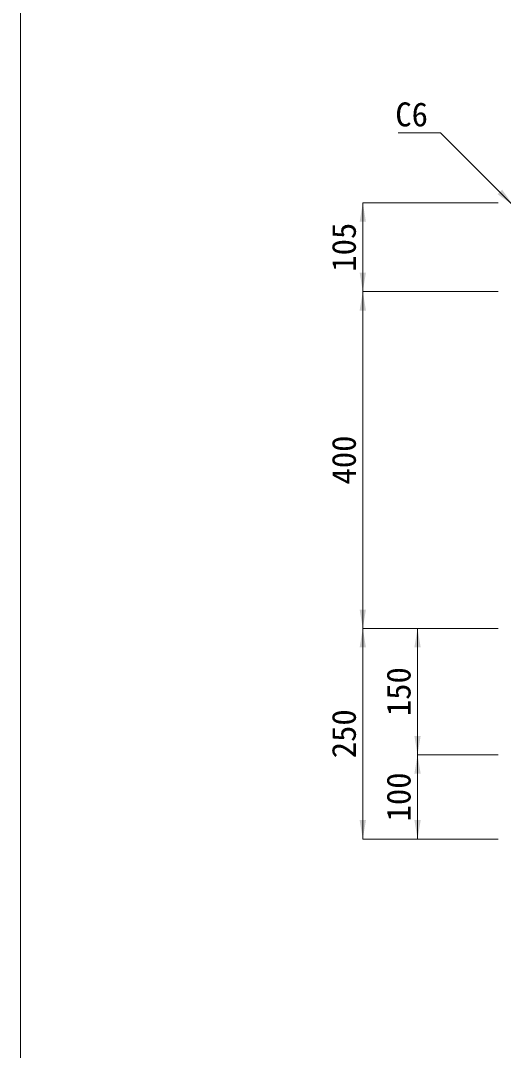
# Model space of a CAD drawing. Units: millimetres at full size, sheet at 1:40. Extents: x 69750 to 116230, y -28801 to 513.
# Drawn here: x 72276 to 72849, y -23260 to -22038 of the extents above; entities that cross this region are included whole.
import ezdxf
from ezdxf.enums import TextEntityAlignment as Align

# ---------------------------------------------------------------- set-up
doc = ezdxf.new("R2010")
doc.units = ezdxf.units.MM
doc.header["$LTSCALE"] = 40
for name, color, linetype, lineweight in [('0_2', 7, 'Continuous', 13), ('寸法線', 7, 'Continuous', 9), ('引出線', 4, 'Continuous', 9)]:
    doc.layers.add(name, color=color, linetype=linetype, lineweight=lineweight)
doc.styles.add('ＭＳ ゴシック', font='')
doc.styles.get('ＭＳ ゴシック').set_extended_font_data('MS Gothic')

# ---------------------------------------------------------------- blocks, each defined once
blk = doc.blocks.new('filled_arrow')
at = {"color": 0, "linetype": 'Continuous', "lineweight": -2}
blk.add_solid([(7.5, 1.25), (0, 0), (7.5, -1.25)], dxfattribs=at)

msp = doc.modelspace()

# ---------------------------------------------------------------- linework, layer by layer
at = {"layer": '0_2', "color": 1, "lineweight": 20}
msp.add_lwpolyline([(72276.19, -24538.11), (80549.4, -24538.11), (80549.4, -21536.98), (72276.19, -21536.98)], close=True, dxfattribs=at)
at = {"layer": '寸法線'}
for p, q in [((72682.35, -22253.84), (72682.35, -22359.24)), ((72842.95, -22253.84), (72682.35, -22253.84)), ((72682.35, -22359.24), (72682.35, -22759.24)), ((72842.95, -22359.24), (72682.35, -22359.24)), ((72842.95, -22359.24), (72682.35, -22359.24)), ((72842.95, -22759.24), (72682.35, -22759.24)), ((72682.35, -22759.24), (72682.35, -23009.24)), ((72842.95, -22759.24), (72682.35, -22759.24)), ((72747.33, -22909.24), (72747.33, -22759.24)), ((72842.95, -22759.24), (72747.33, -22759.24)), ((72747.33, -23009.24), (72747.33, -22909.24)), ((72842.95, -22909.24), (72747.33, -22909.24)), ((72842.95, -22909.24), (72747.33, -22909.24)), ((72842.95, -23009.24), (72682.35, -23009.24)), ((72842.95, -23009.24), (72747.33, -23009.24))]:
    msp.add_line(p, q, dxfattribs=at)
at = {"layer": '引出線'}
msp.add_lwpolyline([(72860.95, -22256.9), (72774.7, -22170.66), (72724.37, -22170.66)], dxfattribs=at)

# ---------------------------------------------------------------- block references
at = {"layer": '寸法線', "xscale": 3, "yscale": 3}
for p, rotation in [((72682.35, -22253.84), 270), ((72682.35, -22359.24), 90), ((72682.35, -22359.24), 270), ((72682.35, -22759.24), 90), ((72682.35, -22759.24), 270), ((72747.33, -22759.24), 270), ((72747.33, -22909.24), 90), ((72747.33, -22909.24), 270), ((72682.35, -23009.24), 90), ((72747.33, -23009.24), 90)]:
    msp.add_blockref('filled_arrow', p, dxfattribs=dict(at, rotation=rotation))
at = {"layer": '引出線', "xscale": 3, "yscale": 3, "rotation": 135}
msp.add_blockref('filled_arrow', (72860.95, -22256.9), dxfattribs=at)

# ---------------------------------------------------------------- texts
at = {"layer": '寸法線', "style": 'ＭＳ ゴシック'}
for s, p in [('105', (72659.85, -22306.54)), ('400', (72659.85, -22559.24)), ('150', (72724.83, -22834.24)), ('250', (72659.85, -22884.24)), ('100', (72724.83, -22959.24))]:
    msp.add_text(s, height=28.48, rotation=90, dxfattribs=at).set_placement(p, align=Align.MIDDLE_CENTER)
at = {"layer": '引出線', "style": 'ＭＳ ゴシック'}
msp.add_text('C6', height=28.48, dxfattribs=at).set_placement((72759.7, -22134.66), align=Align.TOP_RIGHT)

doc.saveas('drawing.dxf')
